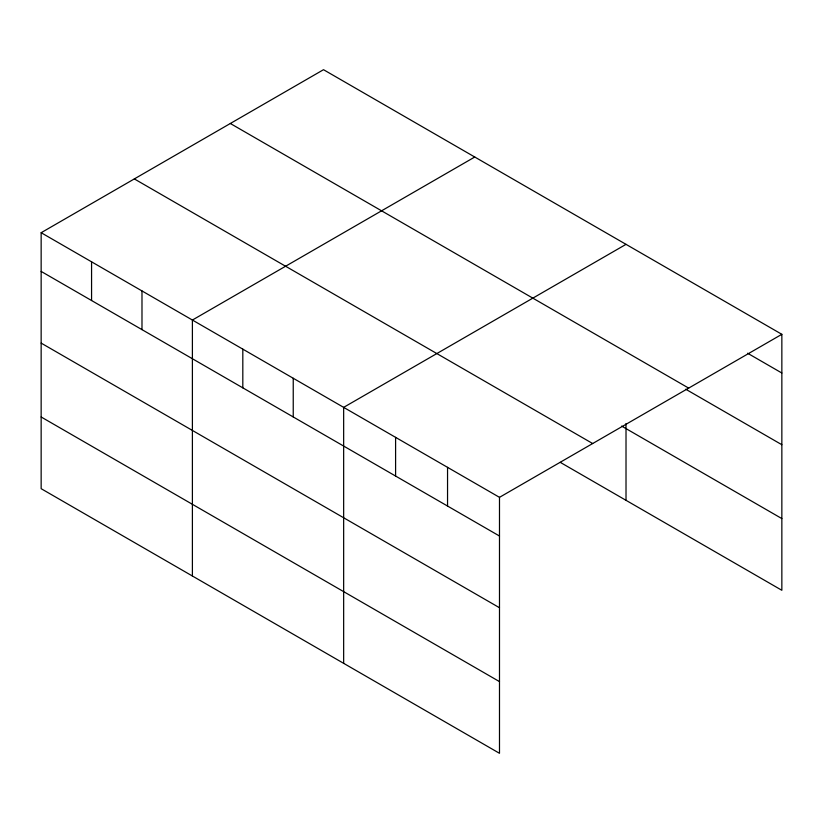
<?xml version="1.0" encoding="UTF-8"?>
<svg xmlns="http://www.w3.org/2000/svg" width="823" height="823" viewBox="0 0 823 823"><rect width="100%" height="100%" fill="white"/><g stroke="black" fill="none" stroke-linecap="round" stroke-linejoin="round"><path stroke-width="1.23" d="M499.489 607.734L499.489 497.339L41.15 232.714L41.15 488.687L499.489 753.302L499.489 607.734L41.15 343.109M41.15 232.714L323.511 69.698L781.85 334.313L781.85 590.286L560.257 462.351M474.758 157.018L192.397 320.044L192.397 576.007M626.015 244.349L343.654 407.364L343.654 663.338M499.489 497.339L781.85 334.313M747.593 353.232L781.85 373.014M230.327 123.491L688.666 388.106M685.693 389.197L781.85 444.718M621.632 426.088L781.85 518.583M134.334 178.92L592.673 443.535M41.15 271.415L499.489 536.03M41.15 416.983L499.489 681.609M626.015 423.516L626.015 500.312M447.547 467.341L447.547 506.042M395.596 437.352L395.596 476.054M293.235 378.251L293.235 416.952M242.816 349.147L242.816 387.849M141.988 290.931L141.988 329.632M91.569 261.827L91.569 300.518"/></g></svg>
